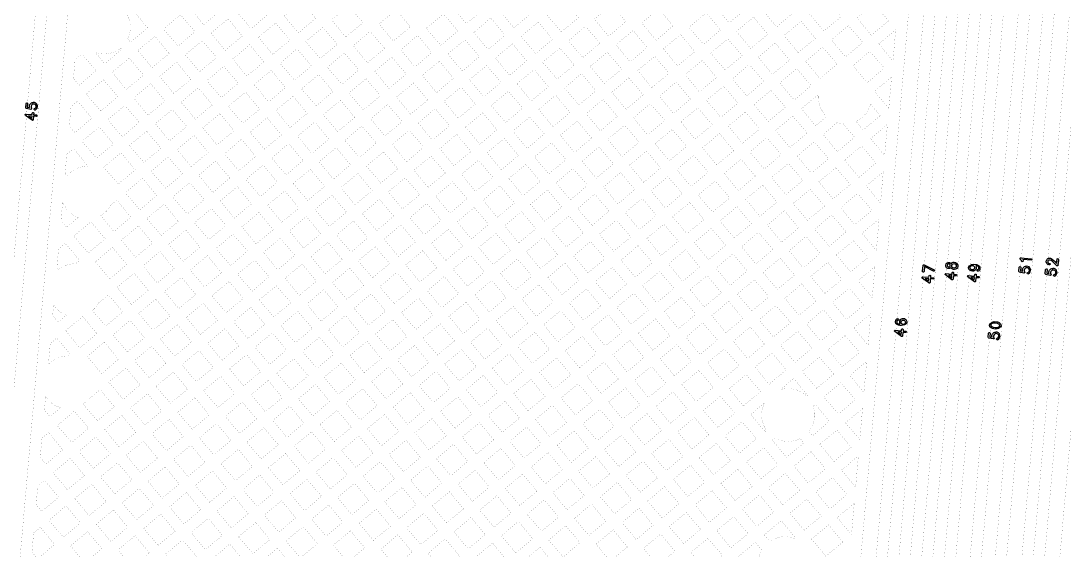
# Model space of a CAD drawing. Extents: x 592 to 965, y 89 to 353.
# Drawn here: x 727.79 to 748.82, y 268.64 to 279.32 of the extents above; entities that cross this region are included whole.
import ezdxf

# ---------------------------------------------------------------- set-up
doc = ezdxf.new("R2010")
doc.units = 0
doc.layers.add('b_area', color=2, linetype='Continuous')

# ---------------------------------------------------------------- blocks, each defined once
blk = doc.blocks.new('PAD_R2')
at = {"layer": 'b_area', "const_width": 0.5}
blk.add_lwpolyline([(0.25, 0, 1), (-0.25, 0, 1)], format="xyb", close=True, dxfattribs=at)

msp = doc.modelspace()

# ---------------------------------------------------------------- linework, layer by layer
at = {"layer": 'b_area'}
for p, q in [((727.94, 277.403), (728.007, 277.353)), ((746.018, 274.12), (746.086, 274.07)), ((746.483, 274.185), (746.55, 274.135)), ((746.938, 274.145), (747.006, 274.095)), ((745.465, 273.042), (745.532, 272.992))]:
    msp.add_line(p, q, dxfattribs=at)
at = {"layer": 'b_area', "const_width": 0.0015}
for points in [[(745.277, 266.116), (746.678, 282.123, 0.027772), (746.737, 283.99, -0.024759), (746.738, 284.002, 0.00304), (746.773, 285.078, -0.014903), (746.773, 285.085), (746.78, 285.419, 0.015869), (746.729, 291.046), (746.958, 291.046), (746.962, 290.952, -0.0156), (747.009, 285.405), (746.966, 283.991, -0.027763), (746.905, 282.099), (745.502, 266.07, -0.007112)], [(725.253, 254.565, 0.039004), (727.137, 263.294, -0.022857), (727.138, 263.304, 0.019097), (727.697, 267.645), (729.327, 286.283, 0.018459), (729.515, 290.011, -0.018545), (729.515, 290.02, 0.007218), (729.552, 291.046), (730.069, 291.046)], [(745.172, 291.046), (745.471, 291.046), (745.499, 291.013), (745.539, 291.046), (745.965, 291.046, -0.03213), (745.706, 279.761), (744.522, 266.256, -0.013307), (744.042, 262.133), (743.727, 260.147, -0.004068), (743.511, 258.951, -0.022182), (743.509, 258.942), (742.433, 254.565), (742.142, 254.565), (741.858, 254.903), (741.514, 254.614), (741.555, 254.565)], [(745.701, 265.708), (747.183, 282.648, 0.043155), (747.191, 290.96, -0.020236), (747.191, 290.969), (747.187, 291.046), (747.416, 291.046), (747.419, 290.975, -0.043132), (747.411, 282.628), (745.849, 264.846, -0.005281)], [(728.595, 275.286), (728.707, 275.152), (728.943, 275.35, -0.219666), (728.629, 275.668)], [(728.708, 273.382, -0.158601), (728.446, 273.583)], [(728.591, 271.513, -0.185454), (728.286, 271.744)], [(742.499, 271.376), (742.788, 271.032), (742.818, 271.057, -0.155784), (742.719, 271.366, -0.11944), (742.778, 271.61)]]:
    msp.add_lwpolyline(points, format="xyb", dxfattribs=at)
for points in [[(724.695, 254.565, 0.051569), (726.905, 266.037), (728.892, 288.751, 0.016394), (729.017, 291.046), (729.246, 291.046, -0.016428), (729.12, 288.731), (727.133, 266.017, -0.051265), (724.934, 254.565)], [(742.748, 254.565), (743.809, 258.876, 0.004151), (744.029, 260.101, -0.00923), (744.03, 260.105, 0.004895), (744.265, 261.554, -0.009007), (744.266, 261.558), (744.345, 262.09, 0.013508), (744.832, 266.292, -0.013476), (744.833, 266.297, -0.009767), (744.838, 266.337), (746.01, 279.733, 0.032097), (746.271, 291.046), (746.5, 291.046, -0.032072), (746.238, 279.713), (745.055, 266.211, -0.013294), (744.572, 262.064, -0.014595), (744.571, 262.058), (744.254, 260.059, -0.004159), (744.032, 258.828), (742.983, 254.565)], [(744.321, 254.565, 0.038316), (746.157, 265.67), (747.638, 282.609, 0.021031), (747.928, 289.025, 0.005962), (747.86, 291.046), (748.088, 291.046, -0.005919), (748.156, 289.034, -0.016089), (748.157, 289.027, -0.02104), (747.866, 282.589), (746.383, 265.637, -0.038081), (744.557, 254.565)], [(744.82, 254.565, 0.028244), (746.46, 263.29), (748.353, 284.661, 0.019988), (748.408, 291.046), (748.637, 291.046, -0.019943), (748.582, 284.657, -0.020731), (748.582, 284.648), (746.686, 263.258, -0.028055), (745.055, 254.565)], [(745.326, 254.565, 0.037769), (747.218, 266.089), (748.655, 282.519, 0.027576), (748.93, 291.046), (749.158, 291.046, -0.027559), (748.883, 282.499), (747.444, 266.056, -0.037547), (745.562, 254.565)], [(745.876, 254.565, 0.037331), (747.75, 266.036), (749.188, 282.472, 0.027537), (749.464, 291.046), (749.692, 291.046, -0.02752), (749.415, 282.452), (747.977, 266.016, -0.037155), (746.111, 254.565)], [(746.346, 254.565, 0.037004), (748.206, 266.003), (749.643, 282.433, 0.027503), (749.921, 291.046), (750.226, 291.046, -0.027481), (749.947, 282.406), (748.508, 265.961, -0.036722), (746.66, 254.565)], [(729.935, 279.425, -0.118779), (729.994, 279.182, -0.110394), (729.943, 278.955), (729.997, 278.89), (730.342, 279.179), (730.053, 279.524)], [(729.291, 278.676), (729.478, 278.454), (729.822, 278.743), (729.799, 278.77, -0.174012), (729.46, 278.649, -0.080726)], [(743.52, 277.545), (743.809, 277.201), (744.031, 277.387, -0.20543), (743.865, 277.773, -0.026377), (743.868, 277.829), (743.865, 277.834)], [(744.621, 277.288), (744.765, 277.117), (745.109, 277.406), (744.915, 277.637, -0.224517)], [(743.956, 277.025), (744.245, 276.681), (744.59, 276.97), (744.362, 277.241, -0.058144), (744.24, 277.264)], [(728.679, 276.24), (728.72, 276.191, -0.217447), (729.12, 276.383), (729.135, 276.396), (728.846, 276.741), (728.713, 276.629)], [(729.395, 275.387), (729.663, 275.068), (730.007, 275.357), (729.718, 275.702), (729.606, 275.608, -0.14612)], [(728.512, 274.33), (728.543, 274.293, -0.176719), (728.887, 274.418), (728.888, 274.418), (728.968, 274.486), (728.679, 274.83), (728.546, 274.718)], [(729.229, 273.475), (729.495, 273.158), (729.84, 273.447), (729.551, 273.791), (729.352, 273.624, -0.090935)], [(728.345, 272.419), (728.36, 272.401, -0.199969), (728.739, 272.559, -0.019352), (728.78, 272.557), (728.8, 272.575), (728.512, 272.919), (728.379, 272.807)], [(743.094, 271.875, -0.075393), (743.252, 271.899, -0.200807), (743.632, 271.74), (743.652, 271.757), (743.363, 272.101)], [(729.043, 271.587), (729.329, 271.247), (729.673, 271.535), (729.383, 271.88), (729.145, 271.679, -0.064756)], [(743.671, 271.035), (743.744, 270.948), (744.088, 271.237), (743.799, 271.582), (743.755, 271.545, -0.08573), (743.786, 271.366, -0.168862)], [(742.935, 270.857), (743.224, 270.512), (743.569, 270.801), (743.494, 270.89, -0.117992), (743.252, 270.832, -0.129877), (742.989, 270.902)], [(742.768, 268.946), (742.879, 268.814, -0.155162), (743.187, 268.912, -0.094194), (743.382, 268.875), (743.401, 268.891), (743.113, 269.235)], [(742.248, 268.509), (742.537, 268.165), (742.664, 268.272, -0.050355), (742.653, 268.378, -0.130527), (742.724, 268.643), (742.593, 268.799)]]:
    msp.add_lwpolyline(points, format="xyb", close=True, dxfattribs=at)
for points in [[(731.183, 279.586), (731.472, 279.242), (731.816, 279.532), (731.528, 279.876)], [(732.138, 279.503), (732.428, 279.159), (732.772, 279.448), (732.483, 279.792)], [(733.094, 279.419), (733.383, 279.075), (733.727, 279.365), (733.438, 279.709)], [(736.48, 279.605), (736.769, 279.261), (737.113, 279.55), (736.824, 279.894)], [(737.435, 279.521), (737.724, 279.177), (738.068, 279.466), (737.779, 279.81)], [(738.391, 279.438), (738.68, 279.093), (739.024, 279.382), (738.735, 279.727)], [(741.777, 279.623), (742.066, 279.278), (742.41, 279.567), (742.121, 279.912)], [(742.732, 279.539), (743.021, 279.195), (743.365, 279.484), (743.076, 279.828)], [(743.687, 279.456), (743.976, 279.111), (744.321, 279.4), (744.032, 279.745)], [(734.049, 279.336), (734.338, 278.992), (734.683, 279.281), (734.394, 279.625)], [(735.005, 279.253), (735.294, 278.908), (735.638, 279.197), (735.349, 279.542)], [(739.346, 279.354), (739.635, 279.01), (739.98, 279.299), (739.691, 279.643)], [(740.302, 279.271), (740.591, 278.926), (740.935, 279.215), (740.646, 279.56)], [(744.643, 279.372), (744.932, 279.027), (745.277, 279.317), (744.987, 279.661)], [(730.664, 279.151), (730.953, 278.807), (731.297, 279.095), (731.008, 279.44)], [(731.619, 279.067), (731.908, 278.723), (732.252, 279.012), (731.963, 279.356)], [(735.96, 279.169), (736.249, 278.825), (736.594, 279.114), (736.305, 279.458)], [(736.916, 279.085), (737.205, 278.741), (737.549, 279.03), (737.26, 279.375)], [(737.871, 279.002), (738.16, 278.657), (738.505, 278.946), (738.215, 279.291)], [(741.257, 279.187), (741.546, 278.842), (741.891, 279.131), (741.602, 279.476)], [(742.213, 279.103), (742.501, 278.759), (742.846, 279.048), (742.557, 279.392)], [(743.168, 279.02), (743.457, 278.675), (743.801, 278.964), (743.512, 279.309)], [(732.575, 278.984), (732.863, 278.64), (733.207, 278.928), (732.919, 279.273)], [(733.53, 278.9), (733.819, 278.556), (734.163, 278.845), (733.874, 279.189)], [(734.485, 278.817), (734.774, 278.472), (735.119, 278.761), (734.83, 279.106)], [(738.827, 278.918), (739.115, 278.574), (739.46, 278.863), (739.171, 279.207)], [(739.782, 278.835), (740.071, 278.49), (740.416, 278.779), (740.126, 279.124)], [(744.123, 278.936), (744.412, 278.591), (744.757, 278.88), (744.468, 279.225)], [(730.144, 278.715), (730.433, 278.371), (730.778, 278.66), (730.489, 279.004)], [(731.1, 278.632), (731.389, 278.287), (731.733, 278.576), (731.444, 278.92)], [(735.441, 278.733), (735.73, 278.389), (736.074, 278.678), (735.785, 279.022)], [(736.396, 278.65), (736.685, 278.305), (737.03, 278.594), (736.74, 278.939)], [(740.738, 278.751), (741.027, 278.407), (741.371, 278.695), (741.082, 279.04)], [(741.693, 278.667), (741.982, 278.323), (742.326, 278.612), (742.038, 278.956)], [(742.648, 278.584), (742.937, 278.239), (743.282, 278.528), (742.993, 278.873)], [(728.846, 278.152), (728.959, 278.018), (729.303, 278.307), (729.014, 278.652), (728.88, 278.54)], [(732.055, 278.548), (732.344, 278.203), (732.688, 278.493), (732.399, 278.837)], [(733.01, 278.464), (733.299, 278.12), (733.644, 278.409), (733.354, 278.753)], [(733.966, 278.381), (734.255, 278.036), (734.599, 278.325), (734.31, 278.67)], [(737.352, 278.566), (737.641, 278.221), (737.985, 278.51), (737.696, 278.855)], [(738.307, 278.482), (738.596, 278.138), (738.94, 278.427), (738.651, 278.771)], [(739.262, 278.399), (739.551, 278.054), (739.896, 278.343), (739.607, 278.688)], [(743.604, 278.5), (743.893, 278.156), (744.237, 278.444), (743.948, 278.789)], [(744.559, 278.416), (744.848, 278.072), (745.192, 278.361), (744.904, 278.705)], [(729.625, 278.279), (729.913, 277.935), (730.258, 278.224), (729.969, 278.568)], [(730.58, 278.196), (730.869, 277.851), (731.214, 278.14), (730.925, 278.485)], [(734.921, 278.297), (735.21, 277.953), (735.555, 278.242), (735.266, 278.586)], [(735.877, 278.214), (736.166, 277.869), (736.51, 278.158), (736.221, 278.503)], [(740.218, 278.315), (740.507, 277.97), (740.852, 278.26), (740.563, 278.604)], [(741.174, 278.231), (741.462, 277.887), (741.807, 278.176), (741.518, 278.52)], [(731.536, 278.112), (731.824, 277.768), (732.168, 278.057), (731.88, 278.401)], [(732.49, 278.028), (732.78, 277.684), (733.124, 277.973), (732.835, 278.318)], [(733.446, 277.945), (733.735, 277.6), (734.08, 277.889), (733.79, 278.234)], [(736.832, 278.13), (737.121, 277.785), (737.466, 278.074), (737.176, 278.419)], [(737.788, 278.046), (738.076, 277.702), (738.421, 277.991), (738.132, 278.335)], [(738.743, 277.963), (739.032, 277.618), (739.376, 277.907), (739.087, 278.252)], [(742.129, 278.148), (742.418, 277.803), (742.762, 278.093), (742.473, 278.437)], [(743.084, 278.064), (743.374, 277.72), (743.718, 278.009), (743.429, 278.353)], [(729.105, 277.843), (729.394, 277.499), (729.738, 277.788), (729.45, 278.132)], [(730.06, 277.76), (730.35, 277.415), (730.694, 277.704), (730.405, 278.049)], [(734.402, 277.861), (734.69, 277.517), (735.035, 277.806), (734.746, 278.15)], [(735.357, 277.778), (735.646, 277.433), (735.991, 277.722), (735.702, 278.067)], [(739.698, 277.879), (739.987, 277.534), (740.332, 277.824), (740.043, 278.168)], [(740.654, 277.795), (740.943, 277.451), (741.287, 277.74), (740.999, 278.085)], [(731.016, 277.676), (731.305, 277.332), (731.649, 277.621), (731.361, 277.965)], [(731.971, 277.593), (732.26, 277.248), (732.604, 277.537), (732.315, 277.881)], [(736.313, 277.694), (736.602, 277.35), (736.946, 277.638), (736.657, 277.983)], [(737.268, 277.61), (737.557, 277.266), (737.901, 277.555), (737.613, 277.899)], [(738.223, 277.527), (738.512, 277.182), (738.857, 277.471), (738.568, 277.816)], [(741.609, 277.712), (741.898, 277.368), (742.243, 277.656), (741.953, 278.001)], [(742.565, 277.628), (742.854, 277.284), (743.198, 277.573), (742.909, 277.917)], [(728.763, 277.196), (728.874, 277.063), (729.219, 277.352), (728.93, 277.696), (728.797, 277.584)], [(729.541, 277.324), (729.83, 276.979), (730.174, 277.268), (729.885, 277.613)], [(732.927, 277.509), (733.216, 277.164), (733.56, 277.453), (733.271, 277.798)], [(733.882, 277.425), (734.171, 277.081), (734.515, 277.37), (734.227, 277.714)], [(734.837, 277.342), (735.126, 276.997), (735.471, 277.286), (735.182, 277.631)], [(739.179, 277.443), (739.468, 277.099), (739.812, 277.388), (739.523, 277.732)], [(740.134, 277.359), (740.423, 277.015), (740.768, 277.304), (740.479, 277.648)], [(730.496, 277.24), (730.785, 276.896), (731.13, 277.185), (730.841, 277.529)], [(731.452, 277.157), (731.741, 276.812), (732.085, 277.101), (731.796, 277.446)], [(735.793, 277.258), (736.082, 276.914), (736.427, 277.203), (736.138, 277.547)], [(736.749, 277.174), (737.038, 276.83), (737.382, 277.119), (737.093, 277.463)], [(741.09, 277.276), (741.379, 276.932), (741.723, 277.221), (741.434, 277.565)], [(742.045, 277.193), (742.335, 276.848), (742.679, 277.137), (742.389, 277.481)], [(743.001, 277.109), (743.289, 276.764), (743.634, 277.054), (743.345, 277.398)], [(732.407, 277.073), (732.697, 276.729), (733.04, 277.017), (732.751, 277.362)], [(733.363, 276.989), (733.651, 276.645), (733.996, 276.934), (733.707, 277.278)], [(734.318, 276.906), (734.607, 276.561), (734.951, 276.85), (734.662, 277.195)], [(737.704, 277.091), (737.993, 276.746), (738.337, 277.035), (738.048, 277.38)], [(738.659, 277.007), (738.949, 276.663), (739.293, 276.952), (739.004, 277.296)], [(739.615, 276.924), (739.904, 276.579), (740.248, 276.868), (739.959, 277.212)], [(729.021, 276.888), (729.31, 276.543), (729.655, 276.832), (729.366, 277.177)], [(729.977, 276.804), (730.266, 276.46), (730.61, 276.749), (730.321, 277.093)], [(730.932, 276.721), (731.221, 276.376), (731.566, 276.665), (731.277, 277.01)], [(735.273, 276.822), (735.562, 276.477), (735.907, 276.767), (735.618, 277.111)], [(736.229, 276.738), (736.518, 276.394), (736.862, 276.683), (736.574, 277.028)], [(740.57, 276.84), (740.859, 276.496), (741.204, 276.785), (740.915, 277.129)], [(741.526, 276.756), (741.815, 276.412), (742.159, 276.701), (741.87, 277.046)], [(731.888, 276.637), (732.177, 276.293), (732.521, 276.582), (732.232, 276.926)], [(732.843, 276.553), (733.132, 276.209), (733.476, 276.498), (733.187, 276.842)], [(733.798, 276.47), (734.087, 276.125), (734.432, 276.414), (734.143, 276.759)], [(737.185, 276.655), (737.474, 276.311), (737.818, 276.599), (737.529, 276.944)], [(738.14, 276.571), (738.429, 276.227), (738.773, 276.516), (738.484, 276.86)], [(739.095, 276.488), (739.384, 276.143), (739.729, 276.433), (739.44, 276.777)], [(742.481, 276.673), (742.77, 276.329), (743.114, 276.617), (742.825, 276.962)], [(743.436, 276.589), (743.725, 276.245), (744.07, 276.534), (743.781, 276.878)], [(744.392, 276.506), (744.681, 276.161), (745.026, 276.45), (744.737, 276.795)], [(729.457, 276.368), (729.746, 276.024), (730.091, 276.313), (729.802, 276.657)], [(730.413, 276.285), (730.702, 275.941), (731.046, 276.229), (730.757, 276.574)], [(734.754, 276.386), (735.043, 276.042), (735.387, 276.331), (735.098, 276.675)], [(735.709, 276.302), (735.998, 275.958), (736.343, 276.247), (736.054, 276.592)], [(740.051, 276.404), (740.34, 276.06), (740.684, 276.349), (740.395, 276.693)], [(741.006, 276.32), (741.295, 275.976), (741.64, 276.265), (741.351, 276.609)], [(731.368, 276.201), (731.657, 275.857), (732.002, 276.146), (731.713, 276.49)], [(732.324, 276.117), (732.613, 275.773), (732.957, 276.062), (732.668, 276.407)], [(736.665, 276.219), (736.954, 275.875), (737.299, 276.164), (737.009, 276.508)], [(737.621, 276.136), (737.91, 275.791), (738.254, 276.08), (737.965, 276.424)], [(738.576, 276.052), (738.865, 275.707), (739.209, 275.997), (738.92, 276.341)], [(741.962, 276.237), (742.251, 275.893), (742.595, 276.182), (742.306, 276.526)], [(742.917, 276.154), (743.206, 275.809), (743.55, 276.098), (743.261, 276.442)], [(743.872, 276.07), (744.161, 275.725), (744.506, 276.014), (744.217, 276.359)], [(729.893, 275.849), (730.182, 275.504), (730.527, 275.794), (730.238, 276.138)], [(733.279, 276.034), (733.568, 275.69), (733.912, 275.978), (733.623, 276.323)], [(734.234, 275.95), (734.523, 275.606), (734.868, 275.895), (734.579, 276.239)], [(735.19, 275.867), (735.479, 275.522), (735.823, 275.811), (735.534, 276.155)], [(739.531, 275.968), (739.82, 275.624), (740.165, 275.913), (739.876, 276.257)], [(740.487, 275.885), (740.776, 275.54), (741.12, 275.829), (740.831, 276.173)], [(730.849, 275.765), (731.138, 275.421), (731.482, 275.71), (731.193, 276.054)], [(731.804, 275.681), (732.093, 275.337), (732.438, 275.626), (732.149, 275.971)], [(736.145, 275.783), (736.434, 275.439), (736.779, 275.728), (736.49, 276.072)], [(737.101, 275.7), (737.39, 275.355), (737.735, 275.644), (737.445, 275.989)], [(741.442, 275.801), (741.731, 275.457), (742.075, 275.746), (741.787, 276.09)], [(742.397, 275.717), (742.687, 275.373), (743.031, 275.662), (742.742, 276.007)], [(743.353, 275.634), (743.642, 275.289), (743.986, 275.578), (743.697, 275.923)], [(732.76, 275.598), (733.049, 275.254), (733.393, 275.543), (733.104, 275.887)], [(733.715, 275.515), (734.004, 275.17), (734.348, 275.459), (734.059, 275.803)], [(734.67, 275.43), (734.959, 275.086), (735.304, 275.376), (735.015, 275.72)], [(738.057, 275.616), (738.345, 275.272), (738.689, 275.56), (738.401, 275.905)], [(739.012, 275.532), (739.301, 275.188), (739.645, 275.477), (739.356, 275.821)], [(739.967, 275.449), (740.256, 275.104), (740.601, 275.393), (740.312, 275.738)], [(744.308, 275.55), (744.597, 275.206), (744.942, 275.495), (744.653, 275.839)], [(730.329, 275.329), (730.618, 274.985), (730.963, 275.274), (730.674, 275.618)], [(731.285, 275.246), (731.574, 274.902), (731.918, 275.19), (731.629, 275.535)], [(735.626, 275.347), (735.915, 275.003), (736.259, 275.292), (735.97, 275.636)], [(736.581, 275.263), (736.87, 274.919), (737.215, 275.208), (736.926, 275.553)], [(740.923, 275.365), (741.212, 275.021), (741.556, 275.31), (741.267, 275.654)], [(741.878, 275.281), (742.167, 274.937), (742.511, 275.226), (742.222, 275.571)], [(732.24, 275.162), (732.529, 274.818), (732.874, 275.107), (732.584, 275.451)], [(733.196, 275.079), (733.485, 274.734), (733.829, 275.023), (733.54, 275.368)], [(737.537, 275.18), (737.826, 274.836), (738.17, 275.125), (737.882, 275.469)], [(738.492, 275.097), (738.781, 274.752), (739.125, 275.041), (738.836, 275.385)], [(739.448, 275.013), (739.737, 274.668), (740.081, 274.957), (739.792, 275.302)], [(742.833, 275.198), (743.123, 274.853), (743.467, 275.143), (743.178, 275.487)], [(743.789, 275.114), (744.078, 274.77), (744.422, 275.059), (744.133, 275.403)], [(728.854, 274.977), (729.143, 274.633), (729.487, 274.921), (729.198, 275.266)], [(729.809, 274.893), (730.099, 274.549), (730.443, 274.838), (730.154, 275.182)], [(730.765, 274.81), (731.054, 274.465), (731.399, 274.755), (731.11, 275.099)], [(734.151, 274.995), (734.44, 274.651), (734.784, 274.939), (734.495, 275.284)], [(735.106, 274.911), (735.395, 274.567), (735.74, 274.856), (735.451, 275.2)], [(736.062, 274.828), (736.351, 274.483), (736.695, 274.772), (736.406, 275.116)], [(740.403, 274.929), (740.692, 274.585), (741.037, 274.874), (740.748, 275.218)], [(741.359, 274.846), (741.648, 274.501), (741.992, 274.79), (741.703, 275.134)], [(731.721, 274.726), (732.01, 274.382), (732.354, 274.671), (732.065, 275.015)], [(732.676, 274.643), (732.965, 274.298), (733.31, 274.587), (733.021, 274.932)], [(737.017, 274.744), (737.306, 274.4), (737.651, 274.689), (737.362, 275.033)], [(737.973, 274.661), (738.262, 274.316), (738.606, 274.605), (738.317, 274.95)], [(738.928, 274.577), (739.217, 274.232), (739.561, 274.521), (739.272, 274.866)], [(742.314, 274.762), (742.603, 274.417), (742.947, 274.706), (742.658, 275.051)], [(743.27, 274.678), (743.558, 274.334), (743.903, 274.623), (743.614, 274.967)], [(744.225, 274.595), (744.514, 274.251), (744.858, 274.539), (744.569, 274.884)], [(729.29, 274.458), (729.579, 274.113), (729.923, 274.402), (729.634, 274.746)], [(730.246, 274.374), (730.534, 274.029), (730.879, 274.318), (730.59, 274.663)], [(733.632, 274.559), (733.92, 274.215), (734.265, 274.504), (733.976, 274.848)], [(734.587, 274.476), (734.876, 274.131), (735.22, 274.42), (734.931, 274.764)], [(735.542, 274.392), (735.831, 274.047), (736.176, 274.336), (735.887, 274.681)], [(739.884, 274.493), (740.172, 274.149), (740.517, 274.438), (740.228, 274.782)], [(740.839, 274.41), (741.128, 274.065), (741.473, 274.354), (741.183, 274.699)], [(731.201, 274.29), (731.49, 273.946), (731.835, 274.235), (731.546, 274.58)], [(732.157, 274.207), (732.446, 273.862), (732.79, 274.151), (732.501, 274.496)], [(736.498, 274.308), (736.787, 273.964), (737.131, 274.253), (736.842, 274.597)], [(737.453, 274.225), (737.742, 273.88), (738.087, 274.169), (737.798, 274.514)], [(741.795, 274.326), (742.084, 273.982), (742.428, 274.27), (742.139, 274.615)], [(742.75, 274.242), (743.039, 273.898), (743.383, 274.187), (743.094, 274.531)], [(743.705, 274.159), (743.994, 273.814), (744.339, 274.104), (744.05, 274.448)], [(733.112, 274.123), (733.401, 273.779), (733.745, 274.068), (733.457, 274.412)], [(734.067, 274.04), (734.356, 273.695), (734.701, 273.984), (734.412, 274.329)], [(735.023, 273.956), (735.312, 273.611), (735.656, 273.9), (735.367, 274.245)], [(738.409, 274.141), (738.698, 273.796), (739.042, 274.086), (738.753, 274.43)], [(739.364, 274.057), (739.653, 273.713), (739.997, 274.002), (739.708, 274.346)], [(740.319, 273.974), (740.608, 273.629), (740.953, 273.918), (740.664, 274.263)], [(729.726, 273.938), (730.015, 273.594), (730.359, 273.882), (730.07, 274.227)], [(730.681, 273.854), (730.97, 273.51), (731.315, 273.799), (731.026, 274.143)], [(731.637, 273.771), (731.926, 273.426), (732.271, 273.715), (731.982, 274.06)], [(735.978, 273.872), (736.267, 273.528), (736.612, 273.817), (736.323, 274.161)], [(736.934, 273.789), (737.223, 273.444), (737.567, 273.733), (737.278, 274.078)], [(741.275, 273.89), (741.564, 273.546), (741.909, 273.835), (741.619, 274.179)], [(742.231, 273.806), (742.519, 273.462), (742.863, 273.751), (742.575, 274.095)], [(732.593, 273.687), (732.882, 273.343), (733.226, 273.632), (732.937, 273.976)], [(733.548, 273.604), (733.837, 273.259), (734.181, 273.548), (733.892, 273.893)], [(737.889, 273.705), (738.178, 273.36), (738.523, 273.65), (738.234, 273.994)], [(738.845, 273.621), (739.134, 273.277), (739.478, 273.566), (739.189, 273.91)], [(739.8, 273.538), (740.089, 273.194), (740.433, 273.482), (740.144, 273.827)], [(743.186, 273.723), (743.475, 273.378), (743.819, 273.667), (743.53, 274.012)], [(744.141, 273.639), (744.43, 273.295), (744.775, 273.584), (744.486, 273.928)], [(730.162, 273.419), (730.451, 273.074), (730.795, 273.363), (730.506, 273.707)], [(731.117, 273.335), (731.406, 272.99), (731.751, 273.279), (731.462, 273.624)], [(734.503, 273.52), (734.793, 273.175), (735.137, 273.464), (734.848, 273.809)], [(735.459, 273.436), (735.748, 273.092), (736.092, 273.381), (735.803, 273.725)], [(736.414, 273.353), (736.703, 273.008), (737.048, 273.297), (736.758, 273.642)], [(740.755, 273.454), (741.044, 273.11), (741.389, 273.399), (741.1, 273.743)], [(741.711, 273.37), (742, 273.026), (742.344, 273.315), (742.055, 273.66)], [(732.073, 273.251), (732.362, 272.907), (732.706, 273.196), (732.418, 273.54)], [(733.028, 273.168), (733.318, 272.823), (733.662, 273.112), (733.373, 273.457)], [(737.37, 273.269), (737.659, 272.925), (738.003, 273.213), (737.714, 273.558)], [(738.325, 273.185), (738.614, 272.841), (738.959, 273.13), (738.67, 273.474)], [(742.666, 273.287), (742.955, 272.943), (743.3, 273.231), (743.01, 273.576)], [(743.622, 273.203), (743.911, 272.859), (744.255, 273.148), (743.966, 273.492)], [(728.687, 273.066), (728.976, 272.722), (729.32, 273.011), (729.032, 273.355)], [(729.642, 272.983), (729.931, 272.638), (730.276, 272.927), (729.987, 273.272)], [(730.598, 272.899), (730.887, 272.554), (731.231, 272.843), (730.942, 273.188)], [(733.984, 273.084), (734.273, 272.739), (734.617, 273.029), (734.328, 273.373)], [(734.939, 273), (735.228, 272.656), (735.573, 272.945), (735.284, 273.289)], [(735.895, 272.917), (736.184, 272.573), (736.528, 272.861), (736.239, 273.206)], [(739.281, 273.102), (739.57, 272.758), (739.914, 273.047), (739.625, 273.391)], [(740.236, 273.018), (740.525, 272.674), (740.869, 272.963), (740.58, 273.307)], [(741.191, 272.934), (741.48, 272.59), (741.825, 272.879), (741.536, 273.224)], [(731.553, 272.815), (731.842, 272.471), (732.187, 272.76), (731.898, 273.104)], [(732.509, 272.732), (732.798, 272.387), (733.142, 272.676), (732.853, 273.021)], [(736.85, 272.833), (737.139, 272.488), (737.484, 272.778), (737.195, 273.122)], [(737.806, 272.749), (738.095, 272.405), (738.439, 272.694), (738.15, 273.038)], [(742.147, 272.851), (742.436, 272.507), (742.78, 272.796), (742.491, 273.14)], [(743.102, 272.768), (743.391, 272.423), (743.736, 272.712), (743.446, 273.056)], [(729.123, 272.546), (729.412, 272.202), (729.756, 272.491), (729.467, 272.836)], [(733.465, 272.648), (733.754, 272.304), (734.098, 272.592), (733.809, 272.937)], [(734.42, 272.564), (734.709, 272.22), (735.053, 272.509), (734.764, 272.853)], [(735.375, 272.481), (735.664, 272.137), (736.009, 272.426), (735.72, 272.77)], [(738.761, 272.666), (739.05, 272.321), (739.394, 272.611), (739.105, 272.955)], [(739.717, 272.582), (740.006, 272.238), (740.35, 272.527), (740.061, 272.872)], [(740.672, 272.499), (740.961, 272.155), (741.305, 272.443), (741.016, 272.787)], [(744.058, 272.684), (744.346, 272.339), (744.691, 272.629), (744.402, 272.973)], [(730.078, 272.463), (730.368, 272.118), (730.712, 272.407), (730.423, 272.752)], [(731.034, 272.379), (731.323, 272.035), (731.667, 272.324), (731.378, 272.668)], [(731.989, 272.296), (732.278, 271.951), (732.623, 272.24), (732.333, 272.585)], [(736.331, 272.397), (736.62, 272.053), (736.964, 272.342), (736.675, 272.686)], [(737.286, 272.313), (737.575, 271.969), (737.919, 272.258), (737.631, 272.603)], [(741.627, 272.415), (741.916, 272.071), (742.261, 272.36), (741.972, 272.704)], [(742.583, 272.332), (742.872, 271.987), (743.216, 272.276), (742.927, 272.621)], [(732.945, 272.212), (733.234, 271.867), (733.579, 272.157), (733.289, 272.501)], [(733.901, 272.129), (734.189, 271.784), (734.533, 272.073), (734.245, 272.417)], [(738.242, 272.23), (738.53, 271.886), (738.875, 272.174), (738.586, 272.519)], [(739.197, 272.146), (739.486, 271.802), (739.83, 272.091), (739.541, 272.435)], [(740.153, 272.063), (740.441, 271.719), (740.786, 272.008), (740.497, 272.352)], [(743.538, 272.248), (743.827, 271.904), (744.171, 272.192), (743.882, 272.537)], [(729.559, 272.027), (729.848, 271.682), (730.192, 271.971), (729.903, 272.316)], [(730.514, 271.943), (730.803, 271.599), (731.148, 271.888), (730.859, 272.232)], [(731.47, 271.86), (731.759, 271.516), (732.103, 271.804), (731.814, 272.149)], [(734.856, 272.045), (735.145, 271.701), (735.489, 271.99), (735.2, 272.334)], [(735.811, 271.961), (736.1, 271.617), (736.445, 271.906), (736.156, 272.25)], [(736.767, 271.878), (737.056, 271.533), (737.4, 271.822), (737.111, 272.166)], [(741.108, 271.98), (741.397, 271.635), (741.741, 271.924), (741.452, 272.268)], [(742.063, 271.895), (742.352, 271.551), (742.697, 271.84), (742.408, 272.185)], [(732.425, 271.776), (732.714, 271.431), (733.059, 271.721), (732.77, 272.065)], [(733.381, 271.692), (733.669, 271.348), (734.014, 271.638), (733.725, 271.982)], [(737.722, 271.794), (738.011, 271.45), (738.355, 271.739), (738.066, 272.083)], [(738.677, 271.711), (738.967, 271.366), (739.311, 271.655), (739.022, 271.999)], [(743.974, 271.729), (744.263, 271.384), (744.607, 271.673), (744.318, 272.017)], [(729.995, 271.507), (730.283, 271.163), (730.628, 271.452), (730.339, 271.796)], [(730.95, 271.424), (731.239, 271.079), (731.584, 271.369), (731.295, 271.713)], [(734.336, 271.609), (734.625, 271.265), (734.97, 271.554), (734.68, 271.898)], [(735.292, 271.525), (735.581, 271.181), (735.925, 271.47), (735.636, 271.814)], [(736.247, 271.442), (736.536, 271.097), (736.881, 271.387), (736.592, 271.731)], [(739.633, 271.627), (739.922, 271.282), (740.266, 271.572), (739.977, 271.916)], [(740.588, 271.543), (740.877, 271.199), (741.222, 271.488), (740.933, 271.833)], [(741.544, 271.46), (741.833, 271.115), (742.177, 271.404), (741.888, 271.748)], [(731.906, 271.34), (732.195, 270.996), (732.539, 271.285), (732.25, 271.629)], [(732.861, 271.256), (733.15, 270.912), (733.494, 271.201), (733.206, 271.545)], [(737.203, 271.358), (737.492, 271.014), (737.836, 271.303), (737.547, 271.647)], [(738.158, 271.274), (738.447, 270.93), (738.791, 271.219), (738.502, 271.564)], [(728.52, 271.155), (728.809, 270.811), (729.153, 271.1), (728.864, 271.444)], [(729.475, 271.071), (729.764, 270.727), (730.108, 271.016), (729.82, 271.36)], [(733.816, 271.173), (734.105, 270.829), (734.45, 271.118), (734.161, 271.462)], [(734.772, 271.09), (735.061, 270.745), (735.406, 271.034), (735.116, 271.378)], [(735.728, 271.006), (736.017, 270.661), (736.361, 270.951), (736.072, 271.295)], [(739.113, 271.191), (739.402, 270.847), (739.746, 271.136), (739.458, 271.48)], [(740.069, 271.107), (740.358, 270.763), (740.702, 271.052), (740.413, 271.397)], [(741.024, 271.024), (741.313, 270.679), (741.658, 270.968), (741.369, 271.313)], [(730.43, 270.988), (730.719, 270.643), (731.064, 270.933), (730.775, 271.277)], [(731.386, 270.904), (731.675, 270.56), (732.02, 270.849), (731.731, 271.193)], [(732.342, 270.821), (732.631, 270.477), (732.975, 270.765), (732.686, 271.109)], [(736.683, 270.922), (736.972, 270.578), (737.317, 270.867), (737.028, 271.211)], [(737.639, 270.839), (737.928, 270.494), (738.272, 270.783), (737.983, 271.127)], [(741.98, 270.94), (742.269, 270.596), (742.613, 270.885), (742.324, 271.229)], [(728.177, 270.508), (728.289, 270.375), (728.634, 270.664), (728.345, 271.008), (728.211, 270.896)], [(728.956, 270.635), (729.245, 270.291), (729.589, 270.58), (729.3, 270.924)], [(733.297, 270.737), (733.586, 270.393), (733.93, 270.682), (733.641, 271.026)], [(734.252, 270.653), (734.542, 270.309), (734.886, 270.598), (734.597, 270.943)], [(738.594, 270.755), (738.883, 270.411), (739.227, 270.7), (738.938, 271.044)], [(739.549, 270.672), (739.838, 270.327), (740.183, 270.616), (739.893, 270.96)], [(740.505, 270.588), (740.794, 270.243), (741.138, 270.532), (740.849, 270.877)], [(743.891, 270.773), (744.18, 270.428), (744.524, 270.717), (744.235, 271.062)], [(729.911, 270.552), (730.2, 270.208), (730.544, 270.496), (730.255, 270.841)], [(730.866, 270.468), (731.156, 270.124), (731.5, 270.413), (731.211, 270.757)], [(731.822, 270.385), (732.111, 270.041), (732.456, 270.33), (732.167, 270.674)], [(735.208, 270.57), (735.497, 270.226), (735.841, 270.514), (735.552, 270.859)], [(736.163, 270.486), (736.452, 270.142), (736.797, 270.431), (736.508, 270.775)], [(737.119, 270.403), (737.408, 270.058), (737.753, 270.347), (737.463, 270.692)], [(741.46, 270.504), (741.749, 270.16), (742.094, 270.449), (741.805, 270.793)], [(742.416, 270.421), (742.705, 270.076), (743.049, 270.365), (742.76, 270.71)], [(728.436, 270.199), (728.725, 269.855), (729.069, 270.144), (728.781, 270.488)], [(732.778, 270.301), (733.067, 269.957), (733.411, 270.246), (733.122, 270.59)], [(733.733, 270.217), (734.022, 269.873), (734.366, 270.162), (734.077, 270.506)], [(738.075, 270.319), (738.363, 269.975), (738.707, 270.264), (738.419, 270.608)], [(739.029, 270.235), (739.319, 269.891), (739.663, 270.18), (739.374, 270.525)], [(743.371, 270.337), (743.66, 269.992), (744.005, 270.282), (743.715, 270.626)], [(729.392, 270.116), (729.681, 269.772), (730.025, 270.061), (729.736, 270.405)], [(730.347, 270.033), (730.636, 269.688), (730.98, 269.977), (730.691, 270.321)], [(734.688, 270.134), (734.977, 269.789), (735.322, 270.079), (735.033, 270.423)], [(735.644, 270.051), (735.933, 269.706), (736.277, 269.995), (735.988, 270.339)], [(736.599, 269.967), (736.888, 269.622), (737.233, 269.911), (736.944, 270.256)], [(739.985, 270.152), (740.274, 269.807), (740.619, 270.096), (740.329, 270.441)], [(740.941, 270.068), (741.229, 269.724), (741.574, 270.013), (741.285, 270.357)], [(741.896, 269.985), (742.185, 269.64), (742.53, 269.929), (742.241, 270.274)], [(728.094, 269.553), (728.206, 269.42), (728.55, 269.708), (728.261, 270.052), (728.128, 269.941)], [(731.302, 269.949), (731.591, 269.604), (731.936, 269.894), (731.647, 270.238)], [(732.258, 269.865), (732.547, 269.521), (732.892, 269.81), (732.603, 270.155)], [(733.214, 269.782), (733.503, 269.437), (733.847, 269.726), (733.558, 270.071)], [(737.555, 269.883), (737.844, 269.539), (738.188, 269.828), (737.9, 270.172)], [(738.51, 269.8), (738.799, 269.455), (739.143, 269.744), (738.854, 270.089)], [(742.852, 269.901), (743.141, 269.557), (743.485, 269.845), (743.196, 270.19)], [(743.807, 269.817), (744.096, 269.473), (744.44, 269.762), (744.152, 270.106)], [(728.872, 269.68), (729.161, 269.336), (729.506, 269.625), (729.216, 269.969)], [(729.828, 269.596), (730.117, 269.252), (730.461, 269.541), (730.172, 269.886)], [(734.169, 269.698), (734.458, 269.353), (734.802, 269.642), (734.513, 269.987)], [(735.124, 269.614), (735.413, 269.27), (735.758, 269.559), (735.469, 269.904)], [(736.08, 269.531), (736.369, 269.187), (736.713, 269.475), (736.424, 269.82)], [(739.465, 269.716), (739.755, 269.371), (740.099, 269.66), (739.81, 270.005)], [(740.421, 269.632), (740.71, 269.288), (741.054, 269.577), (740.765, 269.921)], [(741.376, 269.549), (741.665, 269.204), (742.01, 269.493), (741.721, 269.838)], [(730.783, 269.513), (731.072, 269.169), (731.416, 269.457), (731.127, 269.802)], [(731.738, 269.429), (732.027, 269.085), (732.372, 269.374), (732.083, 269.718)], [(732.694, 269.346), (732.983, 269.001), (733.328, 269.29), (733.039, 269.635)], [(737.035, 269.447), (737.324, 269.103), (737.669, 269.392), (737.38, 269.736)], [(737.991, 269.364), (738.28, 269.019), (738.624, 269.308), (738.335, 269.653)], [(742.332, 269.465), (742.621, 269.121), (742.966, 269.41), (742.677, 269.754)], [(743.288, 269.382), (743.577, 269.038), (743.92, 269.326), (743.632, 269.67)], [(728.353, 269.245), (728.642, 268.9), (728.986, 269.189), (728.697, 269.533)], [(729.308, 269.161), (729.597, 268.816), (729.942, 269.105), (729.652, 269.45)], [(733.65, 269.262), (733.939, 268.918), (734.283, 269.206), (733.994, 269.551)], [(734.605, 269.178), (734.894, 268.834), (735.238, 269.123), (734.949, 269.467)], [(738.946, 269.28), (739.236, 268.936), (739.579, 269.224), (739.29, 269.569)], [(739.902, 269.196), (740.19, 268.852), (740.535, 269.141), (740.246, 269.485)], [(740.857, 269.113), (741.146, 268.769), (741.49, 269.057), (741.201, 269.402)], [(730.264, 269.077), (730.552, 268.733), (730.897, 269.022), (730.608, 269.366)], [(731.219, 268.994), (731.508, 268.649), (731.852, 268.938), (731.563, 269.282)], [(732.174, 268.91), (732.463, 268.565), (732.808, 268.854), (732.519, 269.199)], [(735.56, 269.095), (735.849, 268.75), (736.194, 269.04), (735.905, 269.384)], [(736.516, 269.011), (736.805, 268.667), (737.149, 268.956), (736.86, 269.3)], [(737.471, 268.928), (737.76, 268.583), (738.105, 268.872), (737.816, 269.217)], [(741.812, 269.029), (742.101, 268.685), (742.446, 268.974), (742.157, 269.318)], [(728.01, 268.597), (728.122, 268.464), (728.467, 268.753), (728.178, 269.098), (728.044, 268.986)], [(728.789, 268.725), (729.078, 268.38), (729.422, 268.669), (729.133, 269.014)], [(733.13, 268.826), (733.419, 268.482), (733.764, 268.771), (733.475, 269.115)], [(734.086, 268.743), (734.375, 268.398), (734.719, 268.687), (734.43, 269.031)], [(738.427, 268.844), (738.716, 268.5), (739.06, 268.789), (738.771, 269.133)], [(739.382, 268.761), (739.671, 268.416), (740.015, 268.705), (739.726, 269.049)], [(743.724, 268.862), (744.013, 268.518), (744.356, 268.806), (744.067, 269.151)], [(729.744, 268.641), (730.033, 268.297), (730.377, 268.586), (730.089, 268.93)], [(730.699, 268.558), (730.988, 268.213), (731.333, 268.502), (731.044, 268.847)], [(735.041, 268.659), (735.33, 268.314), (735.674, 268.603), (735.385, 268.948)], [(735.996, 268.575), (736.285, 268.231), (736.63, 268.52), (736.341, 268.865)], [(736.952, 268.492), (737.241, 268.148), (737.585, 268.436), (737.296, 268.781)], [(740.337, 268.677), (740.626, 268.332), (740.971, 268.622), (740.682, 268.966)], [(741.293, 268.593), (741.582, 268.249), (741.926, 268.538), (741.637, 268.882)], [(731.655, 268.474), (731.944, 268.129), (732.288, 268.418), (731.999, 268.763)], [(732.61, 268.39), (732.899, 268.046), (733.244, 268.335), (732.955, 268.679)], [(737.907, 268.408), (738.196, 268.064), (738.541, 268.353), (738.252, 268.697)]]:
    msp.add_lwpolyline(points, close=True, dxfattribs=at)
for points in [[(745.422, 279.14), (745.079, 278.852)], [(745.367, 278.509), (745.422, 279.14)], [(745.079, 278.852), (745.367, 278.509)], [(745.338, 278.185), (744.995, 277.897)], [(745.283, 277.554), (745.338, 278.185)], [(744.995, 277.897), (745.283, 277.554)], [(745.255, 277.229), (744.912, 276.942)], [(745.199, 276.599), (745.255, 277.229)], [(744.912, 276.942), (745.199, 276.599)], [(745.171, 276.274), (744.828, 275.986)], [(745.116, 275.643), (745.171, 276.274)], [(744.828, 275.986), (745.116, 275.643)], [(728.629, 275.668), (728.595, 275.286)], [(745.087, 275.319), (744.744, 275.031)], [(745.032, 274.687), (745.087, 275.319)], [(744.744, 275.031), (745.032, 274.687)], [(745.004, 274.363), (744.661, 274.075)], [(744.949, 273.733), (745.004, 274.363)], [(744.661, 274.075), (744.949, 273.733)], [(728.446, 273.583), (728.428, 273.374)], [(744.92, 273.407), (744.577, 273.12)], [(744.865, 272.777), (744.92, 273.407)], [(728.428, 273.374), (728.54, 273.241), (728.708, 273.382)], [(744.577, 273.12), (744.865, 272.777)], [(744.837, 272.452), (744.493, 272.164)], [(744.781, 271.821), (744.837, 272.452)], [(744.493, 272.164), (744.781, 271.821)], [(728.286, 271.744), (728.261, 271.463)], [(728.261, 271.463), (728.373, 271.33), (728.591, 271.513)], [(742.778, 271.61), (742.499, 271.376)], [(744.753, 271.497), (744.41, 271.209)], [(744.698, 270.866), (744.753, 271.497)], [(744.41, 271.209), (744.698, 270.866)], [(744.669, 270.541), (744.327, 270.253)], [(744.614, 269.911), (744.669, 270.541)], [(744.327, 270.253), (744.614, 269.911)], [(744.586, 269.586), (744.243, 269.298)], [(744.531, 268.955), (744.586, 269.586)], [(744.243, 269.298), (744.531, 268.955)]]:
    msp.add_lwpolyline(points, dxfattribs=at)
at = {"layer": 'b_area'}
for points in [[(727.885, 277.565), (727.893, 277.65, -1), (727.923, 277.648), (727.916, 277.576), (727.961, 277.568, -0.524464), (728.036, 277.669)], [(728.079, 277.629, 0.818535), (728, 277.558, -0.73811), (727.987, 277.532), (727.898, 277.549, -0.393076), (727.885, 277.565)], [(728.073, 277.517, -1), (728.064, 277.546, 0.63777), (728.079, 277.629)], [(746.431, 274.372, -0.775811), (746.538, 274.423, -1.434665), (746.609, 274.298)], [(747.932, 274.511, -0.702059), (747.944, 274.536), (748.153, 274.518, -1), (748.15, 274.488), (747.982, 274.503)], [(747.992, 274.481, -1.522805), (747.958, 274.484), (747.932, 274.511)], [(747.982, 274.503, -0.068164), (747.984, 274.499), (747.992, 274.481)], [(748.457, 274.451, -0.534515), (748.539, 274.527, -0.132414), (748.666, 274.422)], [(748.518, 274.396, -0.325947), (748.459, 274.443, -0.138049), (748.457, 274.451)], [(748.49, 274.478, 0.570425), (748.521, 274.425, -1), (748.518, 274.396)], [(748.666, 274.422), (748.673, 274.509, -1), (748.703, 274.506), (748.693, 274.387, -0.64638), (748.667, 274.378), (748.576, 274.471, 0.340909), (748.49, 274.478)], [(745.962, 274.265), (745.973, 274.384, -0.540044), (745.994, 274.396), (746.196, 274.292, -1), (746.182, 274.266), (746.001, 274.359)], [(746.001, 274.359), (745.992, 274.262, -1), (745.962, 274.265)], [(746.609, 274.298, -0.274808), (746.53, 274.338, -0.647176), (746.431, 274.367, -0.098375), (746.431, 274.372)], [(746.515, 274.402, 0.611517), (746.463, 274.401), (746.461, 274.372)], [(746.887, 274.341, -0.378825), (747.03, 274.404, -0.576902), (747.111, 274.282, -0.206029), (747.102, 274.274), (747.082, 274.267)], [(747.037, 274.371, -0.596338), (746.97, 274.268, -0.359643), (746.887, 274.336, -0.09536), (746.887, 274.341)], [(747.082, 274.267, -1.487087), (747.087, 274.301, 0.775698), (747.037, 274.371)], [(747.905, 274.262), (747.912, 274.347, -1), (747.942, 274.345), (747.936, 274.273), (747.981, 274.265, -0.524286), (748.055, 274.367)], [(748.099, 274.326, 0.81799), (748.019, 274.255, -0.74017), (748.006, 274.23), (747.917, 274.246, -0.393799), (747.905, 274.262)], [(748.092, 274.215, -1), (748.083, 274.243, 0.637786), (748.099, 274.326)], [(748.437, 274.216), (748.444, 274.301, -1), (748.474, 274.298), (748.468, 274.227), (748.513, 274.218, -0.524286), (748.587, 274.32)], [(748.631, 274.28, 0.81799), (748.551, 274.209, -0.74017), (748.538, 274.183), (748.449, 274.199, -0.393799), (748.437, 274.216)], [(748.624, 274.168, -1), (748.615, 274.197, 0.637786), (748.631, 274.28)], [(745.653, 273.226, -0.42186), (745.422, 273.214), (745.415, 273.241, -0.096467), (745.414, 273.246)], [(745.459, 273.308, -1.487087), (745.453, 273.274, 0.775673), (745.503, 273.204)], [(747.309, 273.177, -0.384412), (747.453, 273.247, -0.473865), (747.547, 273.15)], [(747.482, 272.997, 0.820058), (747.402, 272.926, -0.738455), (747.388, 272.901), (747.3, 272.917, -0.391547), (747.288, 272.933)], [(747.288, 272.933), (747.295, 273.018, -1), (747.325, 273.016), (747.319, 272.944), (747.363, 272.936, -0.52416), (747.438, 273.037)], [(747.547, 273.15, -0.402258), (747.317, 273.144), (747.31, 273.171, -0.096683), (747.309, 273.177)], [(747.475, 272.885, -1), (747.466, 272.914, 0.637787), (747.482, 272.997)]]:
    msp.add_lwpolyline(points, format="xyb", dxfattribs=at)
for points in [[(727.879, 277.411, -0.763592), (727.89, 277.438), (728.014, 277.427), (728.016, 277.454, -1), (728.046, 277.452), (728.044, 277.424), (728.099, 277.419, -1), (728.096, 277.389), (728.041, 277.394), (728.035, 277.324, -0.591614), (728.011, 277.313)], [(746.422, 274.192, -0.763592), (746.432, 274.219), (746.557, 274.208), (746.559, 274.236, -1), (746.589, 274.234), (746.587, 274.206), (746.641, 274.201, -1), (746.639, 274.171), (746.584, 274.176), (746.578, 274.106, -0.591614), (746.554, 274.095)], [(745.957, 274.127, -0.763592), (745.968, 274.154), (746.092, 274.144), (746.094, 274.171, -1), (746.124, 274.169), (746.122, 274.141), (746.177, 274.136, -1), (746.174, 274.106), (746.119, 274.111), (746.113, 274.041, -0.591614), (746.089, 274.03)], [(746.877, 274.153, -0.763592), (746.888, 274.18), (747.012, 274.169), (747.015, 274.197, -1), (747.044, 274.194), (747.042, 274.166), (747.097, 274.162, -1), (747.094, 274.132), (747.039, 274.136), (747.033, 274.066, -0.591614), (747.009, 274.055)], [(747.339, 273.177), (747.345, 273.158, 0.272418), (747.51, 273.143, 0.312321), (747.514, 273.191, 0.27243), (747.349, 273.205), (747.34, 273.188)], [(745.404, 273.049, -0.763592), (745.414, 273.076), (745.539, 273.065), (745.541, 273.093, -1), (745.571, 273.09), (745.569, 273.063), (745.623, 273.058, -1), (745.621, 273.028), (745.566, 273.033), (745.56, 272.963, -0.591614), (745.536, 272.952)]]:
    msp.add_lwpolyline(points, format="xyb", close=True, dxfattribs=at)
for points in [[(728.007, 277.353), (728.011, 277.397), (727.94, 277.403)], [(746.086, 274.07), (746.089, 274.114), (746.018, 274.12)], [(746.55, 274.135), (746.554, 274.179), (746.483, 274.185)], [(747.006, 274.095), (747.01, 274.139), (746.938, 274.145)], [(745.532, 272.992), (745.536, 273.035), (745.465, 273.042)]]:
    msp.add_lwpolyline(points, dxfattribs=at)
for centre, radius in [((746.596, 274.374), 0.0461), ((746.967, 274.338), 0.0451), ((745.574, 273.237), 0.0451)]:
    msp.add_circle(centre, radius, dxfattribs=at)
for centre, radius, start, end in [((728.044, 277.591), 0.079, 291.5206, 95.779), ((746.49, 274.383), 0.0311, 199.1153, 38.2329), ((748.063, 274.288), 0.079, 291.5265, 95.7785), ((748.595, 274.242), 0.079, 291.5265, 95.7785), ((745.473, 273.25), 0.0591, 104.0759, 183.9218), ((745.565, 273.237), 0.07, 85.1141, 208.3553), ((745.577, 273.231), 0.0764, 356.0088, 94.5682), ((747.446, 272.959), 0.079, 291.5226, 95.6411)]:
    msp.add_arc(centre, radius, start, end, dxfattribs=at)

# ---------------------------------------------------------------- block references
at = {"layer": 'b_area', "xscale": 0.0015, "yscale": 0.0015, "zscale": 1.5}
for p in [(745.422, 279.14), (745.422, 279.14), (745.079, 278.852), (745.079, 278.852), (745.367, 278.509), (745.367, 278.509), (745.338, 278.185), (745.338, 278.185), (744.995, 277.897), (744.995, 277.897), (745.283, 277.554), (745.283, 277.554), (745.255, 277.229), (745.255, 277.229), (744.912, 276.942), (744.912, 276.942), (745.199, 276.599), (745.199, 276.599), (745.171, 276.274), (745.171, 276.274), (744.828, 275.986), (744.828, 275.986), (728.629, 275.668), (728.629, 275.668), (745.116, 275.643), (745.116, 275.643), (745.087, 275.319), (745.087, 275.319), (728.595, 275.286), (728.595, 275.286), (744.744, 275.031), (744.744, 275.031), (745.032, 274.687), (745.032, 274.687), (745.004, 274.363), (745.004, 274.363), (744.661, 274.075), (744.661, 274.075), (744.949, 273.733), (744.949, 273.733), (728.446, 273.583), (728.446, 273.583), (744.92, 273.407), (744.92, 273.407), (728.428, 273.374), (728.428, 273.374), (728.708, 273.382), (728.708, 273.382), (744.577, 273.12), (744.577, 273.12), (744.865, 272.777), (744.865, 272.777), (744.837, 272.452), (744.837, 272.452), (744.493, 272.164), (744.493, 272.164), (728.286, 271.744), (728.286, 271.744), (744.781, 271.821), (744.781, 271.821), (728.591, 271.513), (728.591, 271.513), (742.778, 271.61), (742.778, 271.61), (728.261, 271.463), (728.261, 271.463), (742.499, 271.376), (742.499, 271.376), (744.753, 271.497), (744.753, 271.497), (744.41, 271.209), (744.41, 271.209), (744.698, 270.866), (744.698, 270.866), (744.669, 270.541), (744.669, 270.541), (744.327, 270.253), (744.327, 270.253), (744.614, 269.911), (744.614, 269.911), (744.586, 269.586), (744.586, 269.586), (744.243, 269.298), (744.243, 269.298), (744.531, 268.955), (744.531, 268.955)]:
    msp.add_blockref('PAD_R2', p, dxfattribs=at)

doc.saveas('drawing.dxf')
